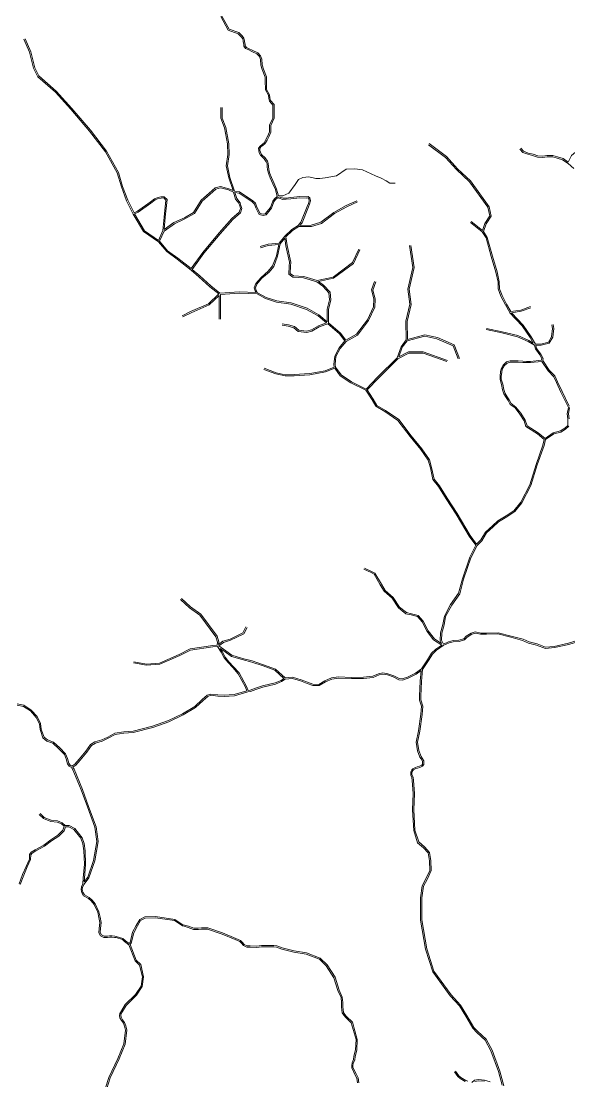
# Model space of a CAD drawing. Header units: millimetres. Extents: x 617885 to 663705, y 7172943 to 7234736.
# Drawn here: x 636424 to 639022, y 7226351 to 7231370 of the extents above; entities that cross this region are included whole.
import ezdxf

# ---------------------------------------------------------------- set-up
doc = ezdxf.new("R2010")
doc.units = ezdxf.units.MM
doc.layers.add('VIAS', color=7, linetype='Continuous', lineweight=5)

msp = doc.modelspace()

# ---------------------------------------------------------------- linework, layer by layer
at = {"layer": 'VIAS', "color": 253}
for points in [[(637377.6, 7230961.6), (637377.6, 7230911.3), (637395, 7230866), (637409.2, 7230790.1), (637410.9, 7230738.8), (637402.2, 7230684.7), (637414.3, 7230629.3), (637436.4, 7230565.7), (637459.9, 7230561.7), (637489.5, 7230542), (637521.3, 7230520.7), (637536.2, 7230507.8), (637542.5, 7230488.7), (637557.6, 7230459.3), (637572.3, 7230455.5), (637582, 7230458.5), (637606.6, 7230488.2), (637617.2, 7230518.1), (637626.1, 7230529.1), (637639.1, 7230540.4), (637630.1, 7230572.5), (637617.9, 7230599.6), (637605.5, 7230628.4), (637598.7, 7230646.3), (637593.1, 7230665.8), (637591.7, 7230682.4), (637590.4, 7230694.3), (637586.5, 7230704.5), (637577.3, 7230719), (637559.5, 7230735.4), (637553.6, 7230747.1), (637550.8, 7230757.1), (637549.2, 7230769.6), (637557.1, 7230779), (637568.2, 7230787.4), (637576, 7230793.8), (637585.2, 7230809.7), (637593.3, 7230824.5), (637602.6, 7230845.7), (637602.6, 7230877.1), (637618.2, 7230911.7), (637618.2, 7230973.2), (637601.4, 7230991.5), (637598.1, 7231006.4), (637596.6, 7231019.8), (637582.6, 7231044.7), (637582.6, 7231059.3), (637581.1, 7231074.7), (637581.1, 7231105.2), (637567.4, 7231141.5), (637561.1, 7231162.8), (637559.9, 7231189.6), (637554.2, 7231202.3), (637542.6, 7231216.1), (637521.1, 7231225.7), (637500.2, 7231235.5), (637488.4, 7231240.7), (637480, 7231252), (637480, 7231261.3), (637477.5, 7231272.3), (637477.5, 7231277.2), (637475.3, 7231287.3), (637468.4, 7231296.5), (637454.1, 7231310.9), (637406.2, 7231328.5), (637370.7, 7231391.8)], [(637375.9, 7231394.8), (637410.3, 7231333.3), (637457.4, 7231316), (637473, 7231300.4), (637480.9, 7231289.9), (637483.5, 7231277.9), (637483.5, 7231273), (637486, 7231261.9), (637486, 7231254), (637492.3, 7231245.6), (637502.7, 7231241), (637523.6, 7231231.2), (637546.3, 7231221.1), (637559.3, 7231205.5), (637565.9, 7231191.1), (637567.1, 7231163.8), (637573.1, 7231143.4), (637587.1, 7231106.3), (637587.1, 7231075), (637588.6, 7231059.6), (637588.6, 7231046.3), (637602.4, 7231021.7), (637604, 7231007.4), (637606.9, 7230994.4), (637624.2, 7230975.6), (637624.2, 7230910.4), (637608.6, 7230875.8), (637608.6, 7230844.4), (637598.7, 7230821.9), (637590.5, 7230806.7), (637580.6, 7230789.9), (637572, 7230782.7), (637561.2, 7230774.6), (637555.5, 7230767.7), (637556.7, 7230758.3), (637559.2, 7230749.3), (637564.3, 7230739.1), (637582, 7230722.8), (637591.9, 7230707.2), (637596.2, 7230695.7), (637597.7, 7230683), (637599, 7230666.9), (637604.3, 7230648.2), (637611.1, 7230630.6), (637623.4, 7230602), (637635.7, 7230574.6), (637644.7, 7230542.5), (637665.4, 7230543.4), (637693.1, 7230555.2), (637723.3, 7230596.1), (637739.7, 7230620.3), (637760.3, 7230629.6), (637788.3, 7230633.8), (637821.5, 7230625), (637840.4, 7230625), (637866.4, 7230628.3), (637920.2, 7230637.6), (637966.1, 7230669.3), (638006.3, 7230670.7), (638042.5, 7230666.3), (638104.4, 7230637.2), (638132.3, 7230626.3), (638155.4, 7230614.1), (638172.9, 7230603.7), (638197.4, 7230603.7)], [(636437.8, 7231284.5), (636464.3, 7231223.9), (636483.1, 7231147.6), (636503.4, 7231107.1), (636586.6, 7231033.9), (636659.4, 7230953.4), (636749, 7230850), (636824, 7230751.4), (636880.1, 7230651.8), (636899.5, 7230585.2), (636924.5, 7230519.7), (636955.5, 7230456.9), (636955.6, 7230456.7), (637004.8, 7230373.4), (637075, 7230324.9), (637114.6, 7230278.6), (637164.5, 7230243.4), (637229.9, 7230191.6), (637267.5, 7230159.3), (637319.4, 7230112.5), (637361.6, 7230078), (637312.6, 7230032), (637227.6, 7229994.5), (637187.8, 7229975.2)], [(636443.3, 7231286.9), (636470, 7231225.9), (636488.7, 7231149.7), (636508.2, 7231110.8), (636590.8, 7231038.2), (636663.9, 7230957.4), (636753.7, 7230853.8), (636829, 7230754.7), (636885.7, 7230654.1), (636905.2, 7230587.1), (636930, 7230522.1), (636959.5, 7230462.3), (636975.5, 7230470.8), (637036.2, 7230512.4), (637056.4, 7230528.6), (637070, 7230533.8), (637087.4, 7230537.9), (637102.9, 7230539), (637116.9, 7230525.1), (637107.8, 7230442), (637103.1, 7230384.1), (637148.1, 7230416), (637198.2, 7230439), (637241.3, 7230463.4), (637278, 7230522), (637316.2, 7230555.1), (637344.7, 7230580.5), (637368.9, 7230587.5), (637409.5, 7230576.6), (637429.1, 7230568.4), (637408.5, 7230627.7), (637396.1, 7230684.5), (637404.9, 7230739.1), (637403.2, 7230789.5), (637389.2, 7230864.4), (637371.6, 7230910.2), (637371.6, 7230961.6)], [(638794.3, 7230768.5), (638807.3, 7230753.9), (638828.3, 7230745.8), (638851.7, 7230740), (638874.1, 7230732.5), (638896.2, 7230730.9), (638917.9, 7230733.4), (638946.2, 7230733.4), (638968.4, 7230727.4), (638995, 7230719.7), (639019, 7230702.7), (639033.5, 7230733.8), (639064.5, 7230759.2), (639213.2, 7230835), (639264.4, 7230852.1), (639284.9, 7230880.3), (639296.7, 7230907.8), (639307.2, 7230936.4), (639307.2, 7230966.4), (639305.9, 7230982), (639301.4, 7231003.9)], [(638356.3, 7230785.4), (638436.9, 7230724.6), (638489.6, 7230667), (638550.5, 7230609.4), (638638.2, 7230488.7), (638646.7, 7230447.5), (638623.5, 7230412.7), (638611.4, 7230379.1), (638558.2, 7230421.1)], [(638359.9, 7230790.2), (638441, 7230729.1), (638493.9, 7230671.2), (638555.1, 7230613.4), (638643.8, 7230491.2), (638653.1, 7230446.3), (638628.9, 7230409.9), (638616.1, 7230374.6), (638634.9, 7230345.8), (638658.8, 7230257.8), (638681.1, 7230182.9), (638691.8, 7230135.5), (638692.2, 7230103), (638704.7, 7230070.8), (638726.6, 7230030.2), (638745.9, 7229994.5), (638794.3, 7230001.9), (638840, 7230018.5)], [(639045, 7230673.2), (639018.4, 7230695.8), (638992.3, 7230714.2), (638966.8, 7230721.6), (638945.4, 7230727.4), (638918.2, 7230727.4), (638896.3, 7230724.9), (638873, 7230726.6), (638850, 7230734.2), (638826.5, 7230740.1), (638803.8, 7230748.8), (638789.8, 7230764.5)], [(637102, 7230376), (637080.6, 7230327.6), (637118.6, 7230283.1), (637168.1, 7230248.2), (637231.2, 7230198.2), (637286, 7230274.8), (637362.9, 7230367.5), (637424.1, 7230435.4), (637458.6, 7230465.5), (637464.8, 7230483), (637460.6, 7230495.6), (637457.3, 7230507.5), (637441.6, 7230527.8), (637431.6, 7230560.9), (637407.6, 7230570.9), (637368.9, 7230581.2), (637347.6, 7230575.1), (637320.2, 7230550.6), (637282.6, 7230518), (637245.6, 7230459), (637200.9, 7230433.6), (637151.2, 7230410.8), (637102, 7230376)], [(637557.9, 7230302.2), (637595.2, 7230313.8), (637648.5, 7230319.5), (637674.2, 7230352), (637674.5, 7230352.3), (637708.3, 7230383.1), (637738.2, 7230402.3), (637751, 7230418.6), (637781, 7230492.6), (637786.8, 7230506), (637790.7, 7230519.8), (637788.7, 7230530.1), (637783.7, 7230533), (637775.6, 7230531.9), (637745.4, 7230533.4), (637704, 7230528.6), (637681.8, 7230526.5), (637666, 7230525.8), (637648, 7230531.4), (637642.6, 7230535.5), (637630.5, 7230524.9), (637622.5, 7230515.1), (637612, 7230485.2), (637585.5, 7230453.3), (637572.4, 7230449.3), (637553.5, 7230454.2), (637537, 7230486.4), (637531, 7230504.3), (637517.7, 7230516), (637486.1, 7230537), (637457.6, 7230556), (637438.4, 7230559.3), (637447, 7230530.6), (637462.8, 7230510.3), (637466.3, 7230497.3), (637471.2, 7230482.9), (637463.8, 7230462), (637428.3, 7230431.1), (637367.4, 7230363.6), (637290.7, 7230271.1), (637235.9, 7230194.4), (637271.5, 7230163.8), (637323.3, 7230117.1), (637367.1, 7230081.3), (637457.6, 7230088.3), (637538.4, 7230084.6), (637533.9, 7230093), (637529.9, 7230107.3), (637536.9, 7230128.3), (637562.1, 7230156.5), (637596.2, 7230185.5), (637616.8, 7230211), (637634.8, 7230259.1), (637646.3, 7230313.2), (637596.4, 7230307.9), (637559.7, 7230296.5)], [(637096.7, 7230378.7), (637101.8, 7230442.6), (637110.6, 7230522.9), (637100.6, 7230532.9), (637088.3, 7230532), (637071.7, 7230528.1), (637059.4, 7230523.4), (637039.7, 7230507.6), (636978.7, 7230465.6), (636962.3, 7230457), (637009.3, 7230377.6), (637075.8, 7230331.7), (637096.7, 7230378.7)], [(637650.8, 7230536.8), (637666.8, 7230531.8), (637681.4, 7230532.5), (637703.4, 7230534.5), (637745.2, 7230539.4), (637775.4, 7230537.9), (637785, 7230539.2), (637794.1, 7230533.9), (637796.8, 7230519.5), (637792.5, 7230504), (637786.5, 7230490.3), (637756.2, 7230415.5), (637746.5, 7230403.1), (637799.8, 7230403.8), (637846.2, 7230417.5), (637906.6, 7230463.9), (637965.4, 7230496.7), (638016.8, 7230519.4)], [(638019.2, 7230513.9), (637968.1, 7230491.3), (637909.9, 7230458.9), (637849, 7230412.1), (637800.7, 7230397.8), (637741.1, 7230397), (637711.9, 7230378.3), (637679.7, 7230349), (637686, 7230308), (637702.7, 7230228.3), (637701, 7230209.9), (637699.4, 7230175.5), (637715.5, 7230163.8), (637764.2, 7230160.6), (637828.1, 7230141.7), (637903.7, 7230158.3), (637996.2, 7230226.8), (638025.4, 7230290.1)], [(638554.5, 7230416.4), (638610.6, 7230372.1), (638629.3, 7230343.3), (638653, 7230256.1), (638675.3, 7230181.4), (638685.8, 7230134.8), (638686.3, 7230101.8), (638699.2, 7230068.3), (638721.3, 7230027.4), (638741.7, 7229989.7), (638742.1, 7229989.1), (638800.3, 7229926.4), (638838.1, 7229871.1), (638852.9, 7229845.7), (638831.9, 7229858.2), (638780, 7229880.9), (638705, 7229899.3), (638631.6, 7229915.3)], [(637545.9, 7230083.6), (637539.5, 7230095.3), (637536.2, 7230107.1), (637542.2, 7230125.2), (637566.3, 7230152.2), (637600.5, 7230181.2), (637622.1, 7230208), (637640.6, 7230257.5), (637652.8, 7230315.3), (637674.6, 7230342.8), (637680.1, 7230306.9), (637696.6, 7230228), (637695, 7230210.3), (637693.3, 7230172.5), (637713.4, 7230157.9), (637763.2, 7230154.6), (637826.6, 7230135.8), (637854.7, 7230115.5), (637883.8, 7230083.8), (637886.3, 7230050.1), (637875.9, 7230005.9), (637875.9, 7229946.7), (637836.3, 7229978.9), (637780.1, 7230010.7), (637705.2, 7230035.9), (637637.3, 7230044.8), (637586.1, 7230061.5), (637545.9, 7230083.6)], [(638106.2, 7230134.9), (638092.2, 7230096.7), (638102.5, 7230055.4), (638101.2, 7230015.3), (638072, 7229951.8), (638019.3, 7229883.3), (637965.6, 7229853.1), (637937.8, 7229819.7), (637917.4, 7229781.8), (637913.4, 7229744.6), (637915.7, 7229731.4), (637941.5, 7229694.7), (637991, 7229661.8), (638060.8, 7229627.8), (638116.2, 7229685), (638206.8, 7229775.5), (638225.7, 7229828.4), (638250.1, 7229860.2), (638248.2, 7229948.6), (638268.2, 7230029.1), (638258.7, 7230100.6), (638282.5, 7230203.2), (638265.9, 7230307.6)], [(638271.8, 7230308.5), (638288.7, 7230203), (638264.8, 7230100.3), (638274.3, 7230028.7), (638254.2, 7229947.9), (638256, 7229863.1), (638338.4, 7229885), (638398.2, 7229871.5), (638477.4, 7229836.8), (638502.5, 7229773.1)], [(638100.6, 7230137), (638085.9, 7230097), (638096.5, 7230054.8), (638095.2, 7230016.7), (638066.9, 7229955), (638015.2, 7229887.9), (637964.4, 7229859.3), (637938.5, 7229892.9), (637881.9, 7229941.7), (637881.9, 7230005.2), (637892.4, 7230049.7), (637889.6, 7230086.4), (637858.7, 7230120), (637835.2, 7230137.1), (637906.3, 7230152.7), (638001, 7230222.9), (638030.9, 7230287.6)], [(637190.5, 7229969.8), (637230.1, 7229989.1), (637315.9, 7230026.9), (637363.1, 7230071.3), (637363.1, 7230030.4), (637364.1, 7229958.2)], [(637370.1, 7229958.3), (637369.1, 7230030.5), (637369.1, 7230075.4), (637457.7, 7230082.3), (637542.8, 7230078.4), (637583.7, 7230056), (637635.9, 7230038.9), (637703.8, 7230030), (637777.6, 7230005.2), (637832.9, 7229973.9), (637872.9, 7229941.4), (637834.6, 7229927.4), (637800.7, 7229907.9), (637778.2, 7229901.7), (637740.5, 7229906.7), (637721.1, 7229923.5), (637691.6, 7229931.5), (637662.8, 7229936.8)], [(638842.1, 7230012.9), (638795.8, 7229996.1), (638750.4, 7229989.1), (638805, 7229930.2), (638843.1, 7229874.3), (638863, 7229840.2), (638888.8, 7229840.8), (638924.5, 7229849.8), (638939.6, 7229875.5), (638944.8, 7229914), (638940.7, 7229932.4)], [(637661.7, 7229930.9), (637690.3, 7229925.7), (637718.2, 7229918.1), (637738, 7229901), (637778.6, 7229895.6), (637803.1, 7229902.4), (637837.1, 7229922), (637878.3, 7229936.9), (637934.1, 7229888.7), (637959.8, 7229855.5), (637932.8, 7229823), (637911.5, 7229783.6), (637907.4, 7229744.4), (637909.5, 7229732.1), (637866.2, 7229714.3), (637792.6, 7229701.5), (637718.8, 7229696.8), (637676.9, 7229695.7), (637634, 7229704.9), (637576.6, 7229726)], [(638443.7, 7229757.8), (638330.4, 7229797.4), (638263.3, 7229797.4), (638211.2, 7229771.4), (638120.5, 7229680.8), (638065.3, 7229623.8), (638094.4, 7229580.2), (638111.1, 7229550.5), (638152.2, 7229526.2), (638214.7, 7229483.7), (638273.7, 7229406.5), (638325, 7229344.7), (638360.1, 7229292.9), (638370.8, 7229256.2), (638382.7, 7229201.1), (638408, 7229169.9), (638444.3, 7229111), (638492.1, 7229037.5), (638554.3, 7228934.6), (638584.2, 7228892.9), (638605, 7228912.7), (638626.2, 7228950.1), (638659, 7228979.1), (638684.1, 7229003), (638724.3, 7229026.8), (638761.3, 7229051.4), (638793.3, 7229092), (638836.6, 7229173.4), (638866.2, 7229270), (638898.2, 7229362.4), (638905.3, 7229389), (638872.7, 7229415.8), (638818.2, 7229450), (638809.6, 7229477.2), (638789.3, 7229509.4), (638766.6, 7229538), (638743.4, 7229555.1), (638733.4, 7229573.7), (638723.8, 7229588.2), (638713.9, 7229604.3), (638707.6, 7229624.2), (638702.8, 7229649.6), (638695.4, 7229672.9), (638695.4, 7229688.1), (638697.9, 7229708.9), (638700.4, 7229724.1), (638710.6, 7229740.6), (638725.9, 7229755.9), (638742.8, 7229761.1), (638780.9, 7229761.1), (638804, 7229759.9), (638820.9, 7229758.7), (638840, 7229758.7), (638892, 7229764.5), (638893, 7229771.9), (638883.9, 7229789.5), (638863, 7229817.8), (638858.7, 7229835.2), (638829.2, 7229852.8), (638778, 7229875.2), (638703.7, 7229893.4), (638630.3, 7229909.4)], [(638946.6, 7229933.7), (638950.8, 7229914.2), (638945.4, 7229873.5), (638928.4, 7229844.6), (638889.6, 7229834.8), (638865.1, 7229834.3), (638868.6, 7229820.4), (638889, 7229792.6), (638899.1, 7229773), (638897.8, 7229762.5), (638928.6, 7229717.6), (638955.4, 7229689.6), (638967.7, 7229661.3), (638989.5, 7229615.3), (639022.8, 7229546.7)], [(638496.9, 7229770.9), (638472.7, 7229832.3), (638396.3, 7229865.8), (638338.5, 7229878.8), (638254.8, 7229856.5), (638231.1, 7229825.5), (638214.8, 7229779.9), (638261.9, 7229803.4), (638331.4, 7229803.4), (638445.7, 7229763.4)], [(638893.3, 7229758.6), (638840.4, 7229752.7), (638820.7, 7229752.7), (638803.7, 7229753.9), (638780.7, 7229755.1), (638743.7, 7229755.1), (638729.1, 7229750.6), (638715.3, 7229736.9), (638706.1, 7229721.9), (638703.8, 7229708), (638701.4, 7229687.7), (638701.4, 7229673.8), (638708.6, 7229651.1), (638713.5, 7229625.7), (638719.4, 7229606.8), (638728.8, 7229591.4), (638738.6, 7229576.8), (638748, 7229559.1), (638770.8, 7229542.4), (638794.2, 7229512.9), (638815.1, 7229479.7), (638823.3, 7229453.9), (638876.2, 7229420.6), (638908.9, 7229393.9), (638947.1, 7229420.4), (638981.3, 7229429.2), (639002.3, 7229443.1), (639016.3, 7229454.3), (639017.5, 7229486.1), (639013.8, 7229510), (639019.2, 7229540.5), (638984.1, 7229612.7), (638962.3, 7229658.8), (638950.4, 7229686.2), (638923.9, 7229713.8), (638893.3, 7229758.6)], [(637574.6, 7229720.4), (637632.3, 7229699.2), (637676.4, 7229689.7), (637719.1, 7229690.8), (637793.3, 7229695.6), (637867.8, 7229708.5), (637911.7, 7229726.5), (637937.3, 7229690.4), (637988, 7229656.5), (638059.4, 7229621.8), (638089.2, 7229577), (638106.7, 7229546.1), (638149, 7229521.1), (638210.5, 7229479.3), (638269, 7229402.8), (638320.2, 7229341.1), (638354.6, 7229290.4), (638365, 7229254.8), (638377.2, 7229198.4), (638403.1, 7229166.4), (638439.2, 7229107.8), (638487, 7229034.3), (638549.3, 7228931.3), (638580.3, 7228888.1), (638551.7, 7228830.5), (638516.8, 7228728.9), (638498.5, 7228660.8), (638461, 7228607.2), (638431.6, 7228551.9), (638424.1, 7228512.8), (638412.6, 7228472.6), (638412, 7228437.3), (638418.4, 7228422.6), (638384.2, 7228444.1), (638354.3, 7228482.1), (638330.3, 7228528.2), (638307.3, 7228555), (638275.9, 7228563.5), (638251.6, 7228568.9), (638218.4, 7228594.9), (638188.1, 7228640.9), (638150.9, 7228673.4), (638132.6, 7228703.1), (638102, 7228754.8), (638086.1, 7228763.4), (638052.4, 7228779.6)], [(639023.5, 7229486.4), (639019.9, 7229509.9), (639025.1, 7229539.7)], [(639066.3, 7228437.8), (639019.6, 7228423.7), (638952.3, 7228408.8), (638911, 7228405.4), (638870.6, 7228420.3), (638832.8, 7228429.6), (638804.2, 7228442), (638748, 7228457.6), (638686, 7228473.3), (638630.4, 7228471.8), (638603.6, 7228471.8), (638577.9, 7228477.8), (638559, 7228471.5), (638535.2, 7228456.3), (638523.1, 7228444.3), (638500.5, 7228437.7), (638472.3, 7228436.2), (638451.5, 7228430.6), (638426.5, 7228419), (638418, 7228438.5), (638418.6, 7228471.7), (638429.9, 7228511.4), (638437.3, 7228549.8), (638466.1, 7228604), (638504, 7228658.2), (638522.6, 7228727.2), (638557.3, 7228828.2), (638586.2, 7228886.6), (638609.7, 7228909), (638630.9, 7228946.3), (638663, 7228974.7), (638687.8, 7228998.2), (638727.5, 7229021.7), (638765.4, 7229047), (638798.3, 7229088.7), (638842.1, 7229171.1), (638871.9, 7229268.1), (638903.9, 7229360.6), (638911.3, 7229388.3), (638949.7, 7229414.9), (638983.8, 7229423.7), (639005.8, 7229438.2), (639022.2, 7229451.3)], [(638049.8, 7228774.2), (638083.4, 7228758), (638097.7, 7228750.4), (638127.4, 7228700), (638146.2, 7228669.5), (638183.5, 7228636.9), (638214, 7228590.8), (638249, 7228563.4), (638274.5, 7228557.7), (638304, 7228549.7), (638325.3, 7228524.8), (638349.2, 7228478.8), (638380.1, 7228439.5), (638419.5, 7228414.9), (638390.2, 7228394.9), (638370.3, 7228375.8), (638350.8, 7228345.1), (638322.3, 7228302), (638293.7, 7228282.2), (638257.2, 7228263.2), (638231.9, 7228254.9), (638217.6, 7228256.5), (638190.9, 7228269.2), (638163.1, 7228279.3), (638139.3, 7228283.1), (638119.7, 7228279.3), (638092, 7228267.3), (638047.1, 7228263.1), (637991, 7228261.9), (637928.7, 7228263.6), (637896.4, 7228259.5), (637864.3, 7228245.8), (637835.3, 7228228.7), (637808.3, 7228230), (637782.6, 7228238.5), (637751.6, 7228250.7), (637711.9, 7228263), (637675.7, 7228259), (637630.7, 7228301.3), (637573.6, 7228321.8), (637519.6, 7228339.5), (637473.7, 7228351.8), (637424, 7228366.6), (637395.3, 7228387.5), (637362.4, 7228410.8), (637383.3, 7228427.3), (637417.3, 7228437.7), (637480.8, 7228467.7), (637495.8, 7228498.6)], [(637180, 7228630.7), (637223.1, 7228590.7), (637271.9, 7228557.2), (637348.2, 7228453.5), (637355.4, 7228428.8), (637354.5, 7228413.6), (637332.9, 7228413.2), (637225.3, 7228396.8), (637174, 7228370.6), (637080.1, 7228329.8), (637018.9, 7228324.9), (636958.4, 7228336)], [(637184.1, 7228635.1), (637226.8, 7228595.4), (637276.1, 7228561.5), (637353.7, 7228456.2), (637361.5, 7228429.5), (637360.7, 7228417.1), (637380.4, 7228432.7), (637415.2, 7228443.3), (637476.3, 7228472.2), (637490.4, 7228501.2)], [(639067.5, 7228431.8), (639021.1, 7228417.9), (638953.2, 7228402.9), (638910.2, 7228399.3), (638868.8, 7228414.6), (638830.8, 7228423.9), (638802.2, 7228436.4), (638746.4, 7228451.8), (638685.3, 7228467.3), (638630.5, 7228465.8), (638602.9, 7228465.8), (638578.2, 7228471.6), (638561.6, 7228466), (638539, 7228451.6), (638526.3, 7228438.9), (638501.5, 7228431.7), (638473.3, 7228430.2), (638453.6, 7228424.9), (638426.4, 7228412.4), (638394, 7228390.2), (638375, 7228372), (638355.8, 7228341.8), (638327.4, 7228298.8), (638322.3, 7228242.9), (638319, 7228173.1), (638320.1, 7228155.3), (638328.8, 7228126), (638325.5, 7228086.6), (638314.7, 7228006.8), (638304, 7227954.4), (638310.3, 7227915.4), (638320.9, 7227886.9), (638326.8, 7227879.4), (638333.2, 7227866.5), (638333.2, 7227848.5), (638327.9, 7227841.2), (638315, 7227834.7), (638304.4, 7227832.1), (638296.2, 7227829.6), (638284.9, 7227823.9), (638281.3, 7227820.3), (638277.5, 7227812.8), (638277.5, 7227800.6), (638283.4, 7227788.8), (638285.2, 7227773.6), (638289.5, 7227711.7), (638286, 7227634.3), (638292, 7227537.3), (638309.6, 7227482), (638336.5, 7227458.5), (638360.4, 7227432.9), (638366.6, 7227392.7), (638368.6, 7227346.3), (638350.8, 7227307.7), (638331.6, 7227272.3), (638324.9, 7227216.8), (638324.9, 7227112.5), (638347.4, 7226975.3), (638381.9, 7226869.6), (638463.6, 7226757.7), (638507.2, 7226709.2), (638538, 7226659.4), (638571.5, 7226603.3), (638590.2, 7226583.4), (638629.4, 7226547.2), (638657.5, 7226495.2), (638694.4, 7226396.4), (638713.2, 7226327)], [(636406, 7228136.2), (636437, 7228129.8), (636472.4, 7228107.2), (636500.1, 7228075.8), (636516.8, 7228043.4), (636519.8, 7228016.1), (636523.1, 7228007.1), (636532.7, 7227978.7), (636548.9, 7227965.3), (636577.1, 7227954.9), (636607.6, 7227927.4), (636635.1, 7227900.2), (636644, 7227877.2), (636650.2, 7227855.2), (636657, 7227845.5), (636665.1, 7227840.4), (636679.2, 7227850.9), (636698.8, 7227874), (636731.2, 7227911.7), (636753.3, 7227943.2), (636774.4, 7227955.8), (636806.7, 7227965.6), (636834.7, 7227978.7), (636867.9, 7227996.8), (636911.1, 7228003.8), (636955.3, 7228007.2), (637047, 7228030), (637122.8, 7228057.4), (637189.2, 7228089.8), (637247.5, 7228123.6), (637282.8, 7228156.7), (637306.5, 7228176.7), (637323.6, 7228182.9), (637357.5, 7228178.5), (637386.9, 7228177.2), (637434.2, 7228179.9), (637494.9, 7228198.7), (637487.9, 7228216.1), (637453.7, 7228279.3), (637427.5, 7228308.1), (637405.4, 7228332), (637386.6, 7228354.3), (637372.4, 7228381.8), (637355.7, 7228407.6), (637333.4, 7228407.2), (637227.2, 7228391), (637176.6, 7228365.1), (637081.6, 7228323.9), (637018.6, 7228318.9), (636957.4, 7228330.1)], [(637368.3, 7228399.2), (637391.8, 7228382.6), (637421.3, 7228361.2), (637472.1, 7228346), (637517.9, 7228333.7), (637571.6, 7228316.1), (637627.5, 7228296.1), (637669.9, 7228256.2), (637656.6, 7228247.2), (637628.8, 7228235.2), (637569.2, 7228221.3), (637534.9, 7228210.1), (637510.6, 7228201.4), (637500.8, 7228200.1), (637493.3, 7228218.7), (637458.6, 7228282.8), (637431.9, 7228312.2), (637409.9, 7228335.9), (637391.6, 7228357.7), (637377.6, 7228384.8), (637368.3, 7228399.2)], [(638706.1, 7226330.1), (638688.7, 7226394.6), (638652.1, 7226492.7), (638624.6, 7226543.4), (638586, 7226579.1), (638566.7, 7226599.7), (638532.9, 7226656.2), (638502.4, 7226705.6), (638458.9, 7226753.9), (638376.5, 7226866.9), (638341.5, 7226973.9), (638318.9, 7227112), (638318.9, 7227217.2), (638325.8, 7227274.1), (638345.4, 7227310.4), (638362.5, 7227347.5), (638360.6, 7227392.2), (638354.7, 7227430.1), (638332.3, 7227454.2), (638304.4, 7227478.6), (638286.1, 7227536.2), (638280, 7227634.3), (638283.5, 7227711.7), (638279.2, 7227773.1), (638277.6, 7227787), (638271.5, 7227799.2), (638271.5, 7227814.3), (638276.3, 7227823.9), (638281.3, 7227828.9), (638294, 7227835.2), (638302.9, 7227837.8), (638312.9, 7227840.4), (638323.9, 7227845.9), (638327.2, 7227850.5), (638327.2, 7227865.1), (638321.7, 7227876.1), (638315.6, 7227884), (638304.5, 7227913.9), (638297.9, 7227954.6), (638308.8, 7228007.8), (638319.5, 7228087.3), (638322.7, 7228125.4), (638314.1, 7228154.3), (638313, 7228173.1), (638316.3, 7228243.3), (638320.9, 7228293.7), (638296.8, 7228277.1), (638259.5, 7228257.6), (638232.5, 7228248.8), (638215.9, 7228250.6), (638188.6, 7228263.6), (638161.6, 7228273.5), (638139.4, 7228277), (638121.4, 7228273.5), (638093.5, 7228261.4), (638047.5, 7228257.1), (637991, 7228255.9), (637929, 7228257.6), (637898, 7228253.6), (637867, 7228240.4), (637836.8, 7228222.6), (637807.2, 7228224), (637780.5, 7228232.9), (637749.6, 7228245), (637711.3, 7228256.9), (637675.7, 7228253), (637659.5, 7228241.9), (637630.7, 7228229.5), (637570.8, 7228215.5), (637536.8, 7228204.4), (637512.1, 7228195.5), (637499.5, 7228193.8), (637435.3, 7228174), (637386.9, 7228171.2), (637357, 7228172.5), (637324.3, 7228176.8), (637309.5, 7228171.4), (637286.8, 7228152.3), (637251.1, 7228118.8), (637192, 7228084.5), (637125.1, 7228051.8), (637048.8, 7228024.2), (636956.3, 7228001.3), (636911.8, 7227997.8), (636869.8, 7227991), (636837.4, 7227973.4), (636808.9, 7227960), (636776.8, 7227950.3), (636757.5, 7227938.7), (636735.9, 7227908.1), (636703.4, 7227870.1), (636683.3, 7227846.5), (636669.2, 7227836.1), (636675, 7227827.2), (636715.3, 7227731.1), (636744.3, 7227650.8), (636779.4, 7227553.5), (636789.4, 7227483.6), (636773.5, 7227392.1), (636745.6, 7227312.6), (636722.8, 7227281.8), (636715.9, 7227267.3), (636714.3, 7227256.3), (636717, 7227243.5), (636724.2, 7227231.5), (636746.5, 7227219.7), (636761.4, 7227206.7), (636775.5, 7227188.9), (636793.2, 7227151.7), (636798.7, 7227125.6), (636803.9, 7227100.5), (636800.9, 7227072.1), (636799.4, 7227052.7), (636805.4, 7227042.2), (636817.5, 7227035.5), (636833.1, 7227036.2), (636843.7, 7227037.7), (636855.5, 7227037.7), (636868.5, 7227035.4), (636875.4, 7227034.7), (636907.3, 7227025.3), (636919.1, 7227014.4), (636936.8, 7227000.6), (636940.7, 7227005.2), (636952.2, 7227054.2), (636970.3, 7227087.1), (636986.5, 7227115.1), (637010.9, 7227127.4), (637061.5, 7227129), (637153.9, 7227115.3), (637191.3, 7227089.9), (637199.2, 7227088.3), (637218.1, 7227083.2), (637243.2, 7227073.2), (637264.5, 7227073.2), (637279.7, 7227074.8), (637309.2, 7227074.8), (637379.2, 7227051), (637442, 7227025.5), (637464.6, 7227015.1), (637473.6, 7227006.2), (637481.7, 7226996.4), (637495.7, 7226990.2), (637510.4, 7226990.2), (637542.4, 7226988.5), (637564.3, 7226991.9), (637622.3, 7226991.9), (637636.4, 7226990.1), (637662, 7226979.9), (637719.3, 7226966.4), (637777.1, 7226956.3), (637842.4, 7226932.2), (637875.2, 7226899.4), (637913.2, 7226841), (637932.1, 7226780.3), (637947.1, 7226746.4), (637949.8, 7226721.5), (637949.8, 7226700), (637951.2, 7226688), (637952.4, 7226674), (637958.6, 7226665.4), (637967.9, 7226654.8), (637995.3, 7226628.8), (638018.5, 7226546.8), (638015.8, 7226496.3), (638008.3, 7226465.6), (638006.7, 7226450.1), (637999.1, 7226433.3), (637997.7, 7226423.2), (637997.7, 7226413.5), (638012.6, 7226383.6), (638022, 7226364.9), (638025.1, 7226341.5)], [(636405.5, 7228130.2), (636434.7, 7228124.2), (636468.5, 7228102.6), (636495.1, 7228072.4), (636510.9, 7228041.7), (636513.9, 7228014.7), (636517.5, 7228005.1), (636527.6, 7227975.2), (636545.9, 7227960), (636574, 7227949.7), (636603.4, 7227923), (636630, 7227896.9), (636638.3, 7227875.3), (636644.7, 7227852.6), (636652.8, 7227841.1), (636663, 7227834.6), (636669.7, 7227824.3), (636709.7, 7227728.9), (636738.7, 7227648.8), (636773.6, 7227552), (636783.4, 7227483.7), (636767.7, 7227393.7), (636740.3, 7227315.4), (636723.6, 7227292.9), (636724.2, 7227309.8), (636730.2, 7227376), (636728.3, 7227440.1), (636722.7, 7227474.1), (636713.1, 7227502.3), (636678.8, 7227546.1), (636651.7, 7227559.9), (636633.7, 7227560.2), (636618.7, 7227572.7), (636596.1, 7227581.9), (636566.3, 7227584.6), (636533.9, 7227598.5), (636513.9, 7227616.5)], [(636509.9, 7227612), (636530.6, 7227593.4), (636564.8, 7227578.7), (636594.7, 7227576), (636615.6, 7227567.5), (636629.1, 7227556.3), (636622.6, 7227538.5), (636598.5, 7227513.5), (636564.5, 7227492.3), (636531.9, 7227467.2), (636490.5, 7227445.4), (636471.6, 7227433.1), (636464.5, 7227423.1), (636463.2, 7227400.8), (636447.7, 7227366), (636431.3, 7227327.5), (636415, 7227283.8)], [(636420.4, 7227281), (636436.8, 7227325.3), (636453.2, 7227363.6), (636469.1, 7227399.3), (636470.4, 7227421), (636475.8, 7227428.7), (636493.5, 7227440.2), (636535.1, 7227462.1), (636567.9, 7227487.4), (636602.3, 7227508.8), (636627.8, 7227535.3), (636634.7, 7227554.2), (636650.3, 7227553.9), (636674.9, 7227541.4), (636707.8, 7227499.4), (636716.9, 7227472.6), (636722.3, 7227439.5), (636724.1, 7227376.2), (636718.2, 7227310.2), (636717.3, 7227284.1), (636710.1, 7227269.1), (636708.2, 7227256.1), (636711.4, 7227241.3), (636719.9, 7227227), (636743.1, 7227214.8), (636757, 7227202.6), (636770.4, 7227185.7), (636787.5, 7227149.8), (636792.8, 7227124.4), (636797.9, 7227100.2), (636794.9, 7227072.7), (636793.3, 7227051.4), (636801, 7227037.8), (636816, 7227029.4), (636833.6, 7227030.2), (636844.1, 7227031.7), (636855, 7227031.7), (636867.6, 7227029.5), (636874.3, 7227028.7), (636904.3, 7227020), (636915.2, 7227009.8), (636934.7, 7226994.6), (636964.6, 7226918.4), (636986.1, 7226898.5), (636999.2, 7226843.2), (636992.7, 7226799.4), (636966.5, 7226760.1), (636918, 7226711.7), (636900.5, 7226682.5), (636891.8, 7226669.2), (636890.2, 7226660), (636892.5, 7226649.4), (636900.4, 7226636.5), (636909.8, 7226624.3), (636915, 7226609.9), (636919.5, 7226590.3), (636912, 7226525), (636883, 7226456.9), (636840.5, 7226366.3), (636824.3, 7226316.6)], [(638019.1, 7226340.8), (638016.2, 7226363.1), (638007.2, 7226381), (637991.7, 7226412.1), (637991.7, 7226423.7), (637993.3, 7226435), (638000.9, 7226451.7), (638002.4, 7226466.6), (638009.8, 7226497.2), (638012.5, 7226546.2), (637990, 7226625.6), (637963.5, 7226650.7), (637953.9, 7226661.7), (637946.6, 7226671.9), (637945.2, 7226687.4), (637943.8, 7226699.7), (637943.8, 7226721.2), (637941.2, 7226744.8), (637926.5, 7226778.2), (637907.7, 7226838.5), (637870.5, 7226895.6), (637839, 7226927.1), (637775.5, 7226950.4), (637718.1, 7226960.6), (637660.2, 7226974.2), (637634.9, 7226984.3), (637621.9, 7226985.9), (637564.8, 7226985.9), (637542.7, 7226982.5), (637510.2, 7226984.2), (637494.4, 7226984.2), (637478, 7226991.5), (637469.1, 7227002.1), (637461.1, 7227010.1), (637439.7, 7227020), (637377.1, 7227045.3), (637308.2, 7227068.8), (637280, 7227068.8), (637264.8, 7227067.2), (637242, 7227067.2), (637216.2, 7227077.5), (637197.9, 7227082.5), (637188.9, 7227084.3), (637151.7, 7227109.6), (637061.1, 7227123), (637012.5, 7227121.4), (636990.8, 7227110.6), (636975.5, 7227084.1), (636957.9, 7227052), (636946.3, 7227002.4), (636940.7, 7226995.9), (636969.7, 7226921.8), (636991.6, 7226901.7), (637005.3, 7226843.5), (636998.4, 7226797.2), (636971.1, 7226756.3), (636922.7, 7226707.9), (636905.6, 7226679.3), (636897.5, 7226666.9), (636896.4, 7226660.1), (636898.1, 7226651.6), (636905.4, 7226639.9), (636915.2, 7226627.2), (636920.7, 7226611.6), (636925.6, 7226590.7), (636917.8, 7226523.4), (636888.4, 7226454.4), (636846.1, 7226364.1), (636830.1, 7226314.9)], [(638530.6, 7226347), (638513.7, 7226356.2), (638505.8, 7226361.9), (638495.7, 7226370.6), (638478.9, 7226393)], [(638483.7, 7226396.6), (638500.1, 7226374.7), (638509.5, 7226366.7), (638516.9, 7226361.3), (638533.2, 7226352.4), (638542.7, 7226348.4)], [(638561.1, 7226343.3), (638573.7, 7226353.2), (638593.6, 7226356.9), (638622.1, 7226354.1), (638648, 7226346.4)], [(638620.9, 7226348.2), (638593.8, 7226350.9), (638576.3, 7226347.6)]]:
    msp.add_lwpolyline(points, dxfattribs=at)

doc.saveas('drawing.dxf')
